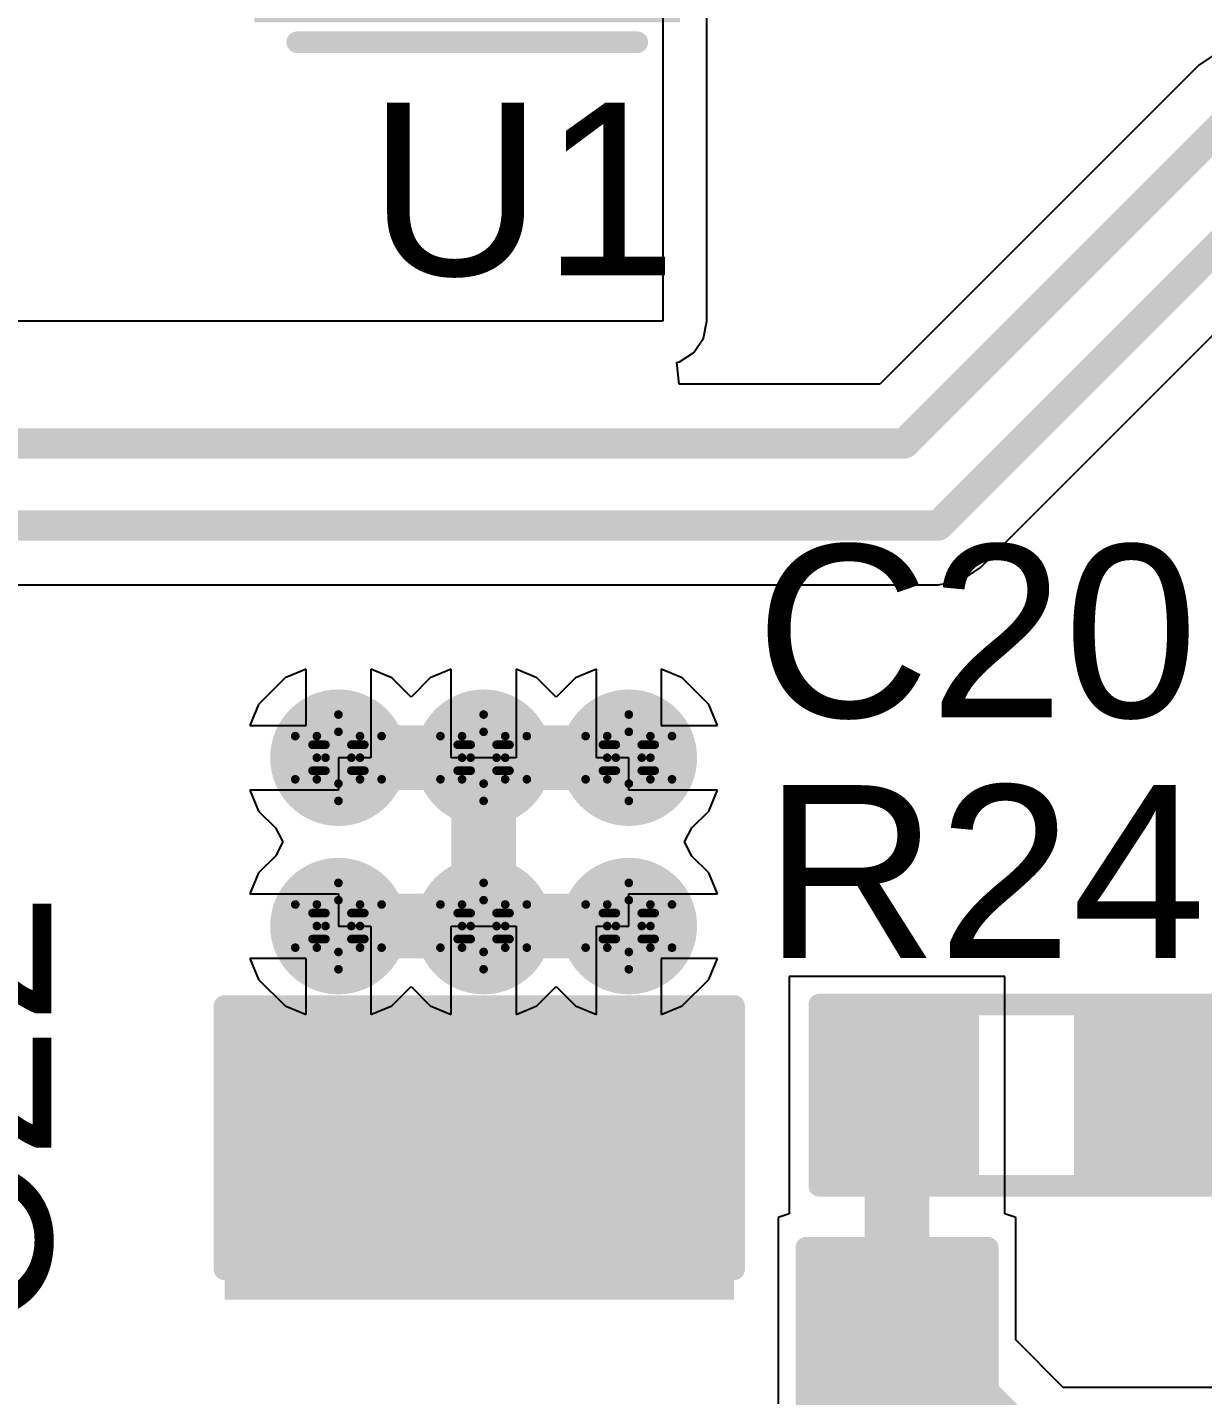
# Model space of a CAD drawing. Header units: inches. Extents: x -18 to 237, y -41 to 211.
# Drawn here: x 27.22 to 34.13, y 75.81 to 83.86 of the extents above; entities that cross this region are included whole.
import ezdxf

# ---------------------------------------------------------------- set-up
doc = ezdxf.new("R2010")
doc.units = ezdxf.units.IN
for name, color, linetype in [('Bottom Layer', 5, 'Continuous'), ('Bottom Solder', 6, 'Continuous'), ('Drill Drawing', 1, 'Continuous'), ('Top Layer', 1, 'Continuous'), ('Top Overlay', 2, 'Continuous'), ('Top Paste', 8, 'Continuous'), ('Top Solder', 216, 'Continuous'), ('Via Holes', 16, 'Continuous')]:
    doc.layers.add(name, color=color, linetype=linetype)
doc.styles.add('Arial', font='', dxfattribs={"height": 0.2})
doc.styles.get('Arial').set_extended_font_data('Arial')

# ---------------------------------------------------------------- blocks, each defined once
blk = doc.blocks.new('CSD17313Q2_35')
at = {"layer": 'Top Layer'}
for points in [[(-1.15, 0.85), (-0.695, 0.85), (-0.695, 0.45), (-1.15, 0.45)], [(-0.55, 0.85), (0.55, 0.85), (0.55, -0.2), (-0.55, -0.2)], [(1.15, 0.45), (0.695, 0.45), (0.695, 0.85), (1.15, 0.85)], [(-1.15, 0.2), (-0.695, 0.2), (-0.695, -0.2), (-1.15, -0.2)], [(1.15, -0.2), (0.695, -0.2), (0.695, 0.2), (1.15, 0.2)], [(-1.15, -0.45), (-0.695, -0.45), (-0.695, -0.85), (-1.15, -0.85)], [(-0.329, -0.45), (0.521, -0.45), (0.521, -0.85), (-0.329, -0.85)], [(1.15, -0.85), (0.695, -0.85), (0.695, -0.45), (1.15, -0.45)]]:
    blk.add_hatch(color=1, dxfattribs=at).paths.add_polyline_path(points)
at = {"layer": 'Top Paste'}
for points in [[(-0.5, 0.8), (0.5, 0.8), (0.5, -0.15), (-0.5, -0.15)], [(-0.279, -0.5), (0.471, -0.5), (0.471, -0.8), (-0.279, -0.8)]]:
    blk.add_hatch(color=8, dxfattribs=at).paths.add_polyline_path(points)
at = {"layer": 'Top Solder'}
for points in [[(-1.2516, 0.9516), (-0.5934, 0.9516), (-0.5934, 0.3484), (-1.2516, 0.3484)], [(-0.6516, 0.9516), (0.6516, 0.9516), (0.6516, -0.3016), (-0.6516, -0.3016)], [(1.2516, 0.3484), (0.5934, 0.3484), (0.5934, 0.9516), (1.2516, 0.9516)], [(-1.2516, 0.3016), (-0.5934, 0.3016), (-0.5934, -0.3016), (-1.2516, -0.3016)], [(1.2516, -0.3016), (0.5934, -0.3016), (0.5934, 0.3016), (1.2516, 0.3016)], [(-1.2516, -0.3484), (-0.5934, -0.3484), (-0.5934, -0.9516), (-1.2516, -0.9516)], [(-0.4306, -0.3484), (0.6226, -0.3484), (0.6226, -0.9516), (-0.4306, -0.9516)], [(1.2516, -0.9516), (0.5934, -0.9516), (0.5934, -0.3484), (1.2516, -0.3484)]]:
    blk.add_hatch(color=216, dxfattribs=at).paths.add_polyline_path(points)
at = {"layer": 'Top Overlay', "const_width": 0.127}
for points in [[(1, 1.0684), (-1, 1.0684)], [(-1.4478, 0.762), (-1.4478, 0.508)], [(-1.3208, 0.635), (-1.4478, 0.762)], [(-1.3208, 0.635), (-1.4478, 0.508)], [(1, -1.0684), (-1, -1.0684)]]:
    blk.add_lwpolyline(points, dxfattribs=at)
at = {"layer": 'Top Overlay', "const_width": 0.0635}
for points in [[(-1.0318, 1.0684, 1), (-0.9683, 1.0684, 1)], [(0.9683, 1.0684, 1), (1.0318, 1.0684, 1)], [(-1.4795, 0.762, 1), (-1.4161, 0.762, 1)], [(-1.4795, 0.762, 1), (-1.4161, 0.762, 1)], [(-1.3525, 0.635, 1), (-1.2891, 0.635, 1)], [(-1.3525, 0.635, 1), (-1.2891, 0.635, 1)], [(-1.4795, 0.508, 1), (-1.4161, 0.508, 1)], [(-1.4795, 0.508, 1), (-1.4161, 0.508, 1)], [(-1.0318, -1.0684, 1), (-0.9683, -1.0684, 1)], [(0.9683, -1.0684, 1), (1.0318, -1.0684, 1)]]:
    blk.add_lwpolyline(points, format="xyb", close=True, dxfattribs=at)
blk = doc.blocks.new('R___0603_59')
at = {"layer": 'Top Layer'}
for points in [[(-0.381, 0.4445), (-0.381, -0.4445), (-1.143, -0.4445), (-1.143, 0.4445)], [(1.143, 0.4445), (1.143, -0.4445), (0.381, -0.4445), (0.381, 0.4445)]]:
    blk.add_hatch(color=1, dxfattribs=at).paths.add_polyline_path(points)
at = {"layer": 'Top Paste'}
for points in [[(-0.381, 0.4445), (-0.381, -0.4445), (-1.143, -0.4445), (-1.143, 0.4445)], [(1.143, 0.4445), (1.143, -0.4445), (0.381, -0.4445), (0.381, 0.4445)]]:
    blk.add_hatch(color=8, dxfattribs=at).paths.add_polyline_path(points)
at = {"layer": 'Top Solder'}
for points in [[(-0.2794, 0.5461), (-0.2794, -0.5461), (-1.2446, -0.5461), (-1.2446, 0.5461)], [(1.2446, 0.5461), (1.2446, -0.5461), (0.2794, -0.5461), (0.2794, 0.5461)]]:
    blk.add_hatch(color=216, dxfattribs=at).paths.add_polyline_path(points)
at = {"layer": 'Top Overlay', "const_width": 0.127}
for points in [[(1.2192, 0.5334), (-1.2192, 0.5334)], [(-1.2192, 0.5334), (-1.2192, -0.5334)], [(1.2192, 0.5334), (1.2192, -0.5334)], [(1.2192, -0.5334), (-1.2192, -0.5334)]]:
    blk.add_lwpolyline(points, dxfattribs=at)
at = {"layer": 'Top Overlay', "const_width": 0.0635}
for points in [[(-1.25095, 0.5334, 1), (-1.18745, 0.5334, 1)], [(-1.25095, 0.5334, 1), (-1.18745, 0.5334, 1)], [(1.18745, 0.5334, 1), (1.25095, 0.5334, 1)], [(1.18745, 0.5334, 1), (1.25095, 0.5334, 1)], [(-1.25095, -0.5334, 1), (-1.18745, -0.5334, 1)], [(-1.25095, -0.5334, 1), (-1.18745, -0.5334, 1)], [(1.18745, -0.5334, 1), (1.25095, -0.5334, 1)], [(1.18745, -0.5334, 1), (1.25095, -0.5334, 1)]]:
    blk.add_lwpolyline(points, format="xyb", close=True, dxfattribs=at)
blk = doc.blocks.new('R___0603_60')
at = {"layer": 'Top Layer'}
for points in [[(-0.381, 0.4445), (-0.381, -0.4445), (-1.143, -0.4445), (-1.143, 0.4445)], [(1.143, 0.4445), (1.143, -0.4445), (0.381, -0.4445), (0.381, 0.4445)]]:
    blk.add_hatch(color=1, dxfattribs=at).paths.add_polyline_path(points)
at = {"layer": 'Top Paste'}
for points in [[(-0.381, 0.4445), (-0.381, -0.4445), (-1.143, -0.4445), (-1.143, 0.4445)], [(1.143, 0.4445), (1.143, -0.4445), (0.381, -0.4445), (0.381, 0.4445)]]:
    blk.add_hatch(color=8, dxfattribs=at).paths.add_polyline_path(points)
at = {"layer": 'Top Solder'}
for points in [[(-0.2794, 0.5461), (-0.2794, -0.5461), (-1.2446, -0.5461), (-1.2446, 0.5461)], [(1.2446, 0.5461), (1.2446, -0.5461), (0.2794, -0.5461), (0.2794, 0.5461)]]:
    blk.add_hatch(color=216, dxfattribs=at).paths.add_polyline_path(points)
at = {"layer": 'Top Overlay', "const_width": 0.127}
for points in [[(-1.2192, -0.5334), (-1.2192, 0.5334)], [(1.2192, 0.5334), (-1.2192, 0.5334)], [(1.2192, -0.5334), (1.2192, 0.5334)], [(1.2192, -0.5334), (-1.2192, -0.5334)]]:
    blk.add_lwpolyline(points, dxfattribs=at)
at = {"layer": 'Top Overlay', "const_width": 0.0635}
for points in [[(-1.25095, 0.5334, 1), (-1.18745, 0.5334, 1)], [(-1.25095, 0.5334, 1), (-1.18745, 0.5334, 1)], [(1.18745, 0.5334, 1), (1.25095, 0.5334, 1)], [(1.18745, 0.5334, 1), (1.25095, 0.5334, 1)], [(-1.25095, -0.5334, 1), (-1.18745, -0.5334, 1)], [(-1.25095, -0.5334, 1), (-1.18745, -0.5334, 1)], [(1.18745, -0.5334, 1), (1.25095, -0.5334, 1)], [(1.18745, -0.5334, 1), (1.25095, -0.5334, 1)]]:
    blk.add_lwpolyline(points, format="xyb", close=True, dxfattribs=at)
blk = doc.blocks.new('C___1210_145')
at = {"layer": 'Top Layer'}
for points in [[(-2.032, 1.397), (-0.508, 1.397), (-0.508, -1.397), (-2.032, -1.397)], [(0.508, 1.397), (2.032, 1.397), (2.032, -1.397), (0.508, -1.397)]]:
    blk.add_hatch(color=1, dxfattribs=at).paths.add_polyline_path(points)
at = {"layer": 'Top Paste'}
for points in [[(-2.032, 1.397), (-0.508, 1.397), (-0.508, -1.397), (-2.032, -1.397)], [(0.508, 1.397), (2.032, 1.397), (2.032, -1.397), (0.508, -1.397)]]:
    blk.add_hatch(color=8, dxfattribs=at).paths.add_polyline_path(points)
at = {"layer": 'Top Solder'}
for points in [[(-2.1336, 1.4986), (-0.4064, 1.4986), (-0.4064, -1.4986), (-2.1336, -1.4986)], [(0.4064, 1.4986), (2.1336, 1.4986), (2.1336, -1.4986), (0.4064, -1.4986)]]:
    blk.add_hatch(color=216, dxfattribs=at).paths.add_polyline_path(points)
at = {"layer": 'Top Overlay', "const_width": 0.127}
for points in [[(-0.5842, 1.4986), (-2.1336, 1.4986)], [(-2.1336, -1.4986), (-2.1336, 1.4986)], [(2.1336, 1.4986), (0.5842, 1.4986)], [(2.1336, -1.4986), (2.1336, 1.4986)], [(-0.5842, -1.4986), (-2.1336, -1.4986)], [(2.1336, -1.4986), (0.5842, -1.4986)]]:
    blk.add_lwpolyline(points, dxfattribs=at)
at = {"layer": 'Top Overlay', "const_width": 0.0635}
for points in [[(-2.16535, 1.4986, 1), (-2.10185, 1.4986, 1)], [(-2.16535, 1.4986, 1), (-2.10185, 1.4986, 1)], [(-0.61595, 1.4986, 1), (-0.55245, 1.4986, 1)], [(0.55245, 1.4986, 1), (0.61595, 1.4986, 1)], [(2.10185, 1.4986, 1), (2.16535, 1.4986, 1)], [(2.10185, 1.4986, 1), (2.16535, 1.4986, 1)], [(-2.16535, -1.4986, 1), (-2.10185, -1.4986, 1)], [(-2.16535, -1.4986, 1), (-2.10185, -1.4986, 1)], [(-0.61595, -1.4986, 1), (-0.55245, -1.4986, 1)], [(0.55245, -1.4986, 1), (0.61595, -1.4986, 1)], [(2.10185, -1.4986, 1), (2.16535, -1.4986, 1)], [(2.10185, -1.4986, 1), (2.16535, -1.4986, 1)]]:
    blk.add_lwpolyline(points, format="xyb", close=True, dxfattribs=at)

msp = doc.modelspace()

# ---------------------------------------------------------------- hatches: boundary and pattern name
at = {"layer": 'Bottom Layer'}
h = msp.add_hatch(color=5, dxfattribs=at)
edge = h.paths.add_edge_path()
edge.add_arc((29.0486, 79.5609), 0.3, 0, 360)
h = msp.add_hatch(color=5, dxfattribs=at)
edge = h.paths.add_edge_path()
edge.add_arc((29.9026, 79.5609), 0.3, 0, 360)
h = msp.add_hatch(color=5, dxfattribs=at)
edge = h.paths.add_edge_path()
edge.add_arc((30.7566, 79.5609), 0.3, 0, 360)
h = msp.add_hatch(color=5, dxfattribs=at)
edge = h.paths.add_edge_path()
edge.add_arc((29.0486, 78.5703), 0.3, 0, 360)
h = msp.add_hatch(color=5, dxfattribs=at)
edge = h.paths.add_edge_path()
edge.add_arc((29.9026, 78.5703), 0.3, 0, 360)
h = msp.add_hatch(color=5, dxfattribs=at)
edge = h.paths.add_edge_path()
edge.add_arc((30.7566, 78.5703), 0.3, 0, 360)
at = {"layer": 'Bottom Solder'}
h = msp.add_hatch(color=6, dxfattribs=at)
edge = h.paths.add_edge_path()
edge.add_arc((29.0486, 79.5609), 0.4016, 0, 360)
h = msp.add_hatch(color=6, dxfattribs=at)
edge = h.paths.add_edge_path()
edge.add_arc((29.9026, 79.5609), 0.4016, 0, 360)
h = msp.add_hatch(color=6, dxfattribs=at)
edge = h.paths.add_edge_path()
edge.add_arc((30.7566, 79.5609), 0.4016, 0, 360)
h = msp.add_hatch(color=6, dxfattribs=at)
edge = h.paths.add_edge_path()
edge.add_arc((29.0486, 78.5703), 0.4016, 0, 360)
h = msp.add_hatch(color=6, dxfattribs=at)
edge = h.paths.add_edge_path()
edge.add_arc((29.9026, 78.5703), 0.4016, 0, 360)
h = msp.add_hatch(color=6, dxfattribs=at)
edge = h.paths.add_edge_path()
edge.add_arc((30.7566, 78.5703), 0.4016, 0, 360)
at = {"layer": 'Top Layer'}
h = msp.add_hatch(color=1, dxfattribs=at)
edge = h.paths.add_edge_path()
edge.add_arc((29.0486, 79.5609), 0.3, 0, 360)
h = msp.add_hatch(color=1, dxfattribs=at)
edge = h.paths.add_edge_path()
edge.add_arc((29.9026, 79.5609), 0.3, 0, 360)
h = msp.add_hatch(color=1, dxfattribs=at)
edge = h.paths.add_edge_path()
edge.add_arc((30.7566, 79.5609), 0.3, 0, 360)
h = msp.add_hatch(color=1, dxfattribs=at)
edge = h.paths.add_edge_path()
edge.add_arc((29.0486, 78.5703), 0.3, 0, 360)
h = msp.add_hatch(color=1, dxfattribs=at)
edge = h.paths.add_edge_path()
edge.add_arc((29.9026, 78.5703), 0.3, 0, 360)
h = msp.add_hatch(color=1, dxfattribs=at)
edge = h.paths.add_edge_path()
edge.add_arc((30.7566, 78.5703), 0.3, 0, 360)
at = {"layer": 'Top Solder'}
h = msp.add_hatch(color=216, dxfattribs=at)
edge = h.paths.add_edge_path()
edge.add_arc((29.0486, 79.5609), 0.4016, 0, 360)
h = msp.add_hatch(color=216, dxfattribs=at)
edge = h.paths.add_edge_path()
edge.add_arc((29.9026, 79.5609), 0.4016, 0, 360)
h = msp.add_hatch(color=216, dxfattribs=at)
edge = h.paths.add_edge_path()
edge.add_arc((30.7566, 79.5609), 0.4016, 0, 360)
h = msp.add_hatch(color=216, dxfattribs=at)
edge = h.paths.add_edge_path()
edge.add_arc((29.0486, 78.5703), 0.4016, 0, 360)
h = msp.add_hatch(color=216, dxfattribs=at)
edge = h.paths.add_edge_path()
edge.add_arc((29.9026, 78.5703), 0.4016, 0, 360)
h = msp.add_hatch(color=216, dxfattribs=at)
edge = h.paths.add_edge_path()
edge.add_arc((30.7566, 78.5703), 0.4016, 0, 360)
at = {"layer": 'Via Holes'}
h = msp.add_hatch(color=7, dxfattribs=at)
edge = h.paths.add_edge_path()
edge.add_arc((29.0486, 79.5609), 0.15, 0, 360)
h = msp.add_hatch(color=7, dxfattribs=at)
edge = h.paths.add_edge_path()
edge.add_arc((29.9026, 79.5609), 0.15, 0, 360)
h = msp.add_hatch(color=7, dxfattribs=at)
edge = h.paths.add_edge_path()
edge.add_arc((30.7566, 79.5609), 0.15, 0, 360)
h = msp.add_hatch(color=7, dxfattribs=at)
edge = h.paths.add_edge_path()
edge.add_arc((29.0486, 78.5703), 0.15, 0, 360)
h = msp.add_hatch(color=7, dxfattribs=at)
edge = h.paths.add_edge_path()
edge.add_arc((29.9026, 78.5703), 0.15, 0, 360)
h = msp.add_hatch(color=7, dxfattribs=at)
edge = h.paths.add_edge_path()
edge.add_arc((30.7566, 78.5703), 0.15, 0, 360)

# ---------------------------------------------------------------- linework, layer by layer
at = {"layer": 'Bottom Layer'}
for p, q in [((28.7348, 80.0305), (28.5789, 79.8747)), ((28.8581, 80.0816), (28.7348, 80.0305)), ((28.8581, 79.7514), (28.8581, 80.0816)), ((29.3624, 80.0305), (29.2391, 80.0816)), ((29.2391, 80.0816), (29.2391, 79.5609)), ((29.4756, 79.9174), (29.3624, 80.0305)), ((29.5888, 80.0305), (29.4756, 79.9174)), ((29.7121, 80.0816), (29.5888, 80.0305)), ((29.7121, 79.5609), (29.7121, 80.0816)), ((30.2164, 80.0305), (30.0931, 80.0816)), ((30.0931, 80.0816), (30.0931, 79.5609)), ((30.3296, 79.9174), (30.2164, 80.0305)), ((30.4428, 80.0305), (30.3296, 79.9174)), ((30.5661, 80.0816), (30.4428, 80.0305)), ((30.5661, 79.5609), (30.5661, 80.0816)), ((31.0704, 80.0305), (30.9471, 80.0816)), ((30.9471, 80.0816), (30.9471, 79.7514)), ((31.2263, 79.8747), (31.0704, 80.0305)), ((28.5789, 79.8747), (28.5279, 79.7514)), ((31.2773, 79.7514), (31.2263, 79.8747)), ((28.5279, 79.7514), (28.8581, 79.7514)), ((30.9471, 79.7514), (31.2773, 79.7514)), ((29.2391, 79.5609), (29.0486, 79.5609)), ((29.0486, 79.5609), (29.0486, 79.3704)), ((30.0931, 79.5609), (29.7121, 79.5609)), ((30.7566, 79.5609), (30.5661, 79.5609)), ((30.7566, 79.3704), (30.7566, 79.5609)), ((29.0486, 79.3704), (28.5279, 79.3704)), ((28.5279, 79.3704), (28.5789, 79.2471)), ((31.2773, 79.3704), (30.7566, 79.3704)), ((31.2263, 79.2471), (31.2773, 79.3704)), ((28.5789, 79.2471), (28.6775, 79.1486)), ((31.1277, 79.1486), (31.2263, 79.2471)), ((28.6775, 79.1486), (28.7213, 79.0656)), ((31.084, 79.0656), (31.1277, 79.1486)), ((28.7213, 79.0656), (28.6775, 78.9826)), ((31.1277, 78.9826), (31.084, 79.0656)), ((28.6775, 78.9826), (28.5789, 78.8841)), ((31.2263, 78.8841), (31.1277, 78.9826)), ((28.5789, 78.8841), (28.5279, 78.7608)), ((31.2773, 78.7608), (31.2263, 78.8841)), ((28.5279, 78.7608), (29.0486, 78.7608)), ((29.0486, 78.7608), (29.0486, 78.5703)), ((30.7566, 78.5703), (30.7566, 78.7608)), ((30.7566, 78.7608), (31.2773, 78.7608)), ((29.0486, 78.5703), (29.2391, 78.5703)), ((29.2391, 78.5703), (29.2391, 78.0495)), ((29.7121, 78.0495), (29.7121, 78.5703)), ((29.7121, 78.5703), (30.0931, 78.5703)), ((30.0931, 78.5703), (30.0931, 78.0495)), ((30.5661, 78.0495), (30.5661, 78.5703)), ((30.5661, 78.5703), (30.7566, 78.5703)), ((28.8581, 78.3798), (28.5279, 78.3798)), ((28.5279, 78.3798), (28.5789, 78.2565)), ((28.8581, 78.0495), (28.8581, 78.3798)), ((31.2773, 78.3798), (30.9471, 78.3798)), ((30.9471, 78.3798), (30.9471, 78.0495)), ((31.2263, 78.2565), (31.2773, 78.3798)), ((28.5789, 78.2565), (28.7348, 78.1006)), ((31.0704, 78.1006), (31.2263, 78.2565)), ((29.3624, 78.1006), (29.4756, 78.2138)), ((29.4756, 78.2138), (29.5888, 78.1006)), ((30.2164, 78.1006), (30.3296, 78.2138)), ((30.3296, 78.2138), (30.4428, 78.1006)), ((28.7348, 78.1006), (28.8581, 78.0495)), ((29.2391, 78.0495), (29.3624, 78.1006)), ((29.5888, 78.1006), (29.7121, 78.0495)), ((30.0931, 78.0495), (30.2164, 78.1006)), ((30.4428, 78.1006), (30.5661, 78.0495)), ((30.9471, 78.0495), (31.0704, 78.1006))]:
    msp.add_line(p, q, dxfattribs=at)
at = {"layer": 'Drill Drawing', "const_width": 0.0508}
for points in [[(28.9216, 79.6879), (29.0486, 79.8149)], [(29.0486, 79.8149), (29.1756, 79.6879)], [(29.7756, 79.6879), (29.9026, 79.8149)], [(29.9026, 79.8149), (30.0296, 79.6879)], [(30.6296, 79.6879), (30.7566, 79.8149)], [(30.7566, 79.8149), (30.8836, 79.6879)], [(28.7946, 79.6879), (28.9216, 79.5609)], [(28.7946, 79.6879), (28.9216, 79.6879)], [(28.9724, 79.6371), (29.0486, 79.7133)], [(29.0486, 79.7133), (29.1248, 79.6371)], [(29.1756, 79.6879), (29.3026, 79.6879)], [(29.1756, 79.5609), (29.3026, 79.6879)], [(29.6486, 79.6879), (29.7756, 79.5609)], [(29.6486, 79.6879), (29.7756, 79.6879)], [(29.8264, 79.6371), (29.9026, 79.7133)], [(29.9026, 79.7133), (29.9788, 79.6371)], [(30.0296, 79.6879), (30.1566, 79.6879)], [(30.0296, 79.5609), (30.1566, 79.6879)], [(30.5026, 79.6879), (30.6296, 79.5609)], [(30.5026, 79.6879), (30.6296, 79.6879)], [(30.6804, 79.6371), (30.7566, 79.7133)], [(30.7566, 79.7133), (30.8328, 79.6371)], [(30.8836, 79.6879), (31.0106, 79.6879)], [(30.8836, 79.5609), (31.0106, 79.6879)], [(28.8962, 79.6371), (28.9724, 79.5609)], [(28.8962, 79.6371), (28.9724, 79.6371)], [(29.1248, 79.6371), (29.201, 79.6371)], [(29.1248, 79.5609), (29.201, 79.6371)], [(29.7502, 79.6371), (29.8264, 79.5609)], [(29.7502, 79.6371), (29.8264, 79.6371)], [(29.9788, 79.6371), (30.055, 79.6371)], [(29.9788, 79.5609), (30.055, 79.6371)], [(30.6042, 79.6371), (30.6804, 79.5609)], [(30.6042, 79.6371), (30.6804, 79.6371)], [(30.8328, 79.6371), (30.909, 79.6371)], [(30.8328, 79.5609), (30.909, 79.6371)], [(28.7946, 79.4339), (28.9216, 79.5609)], [(28.8962, 79.4847), (28.9724, 79.5609)], [(29.1248, 79.5609), (29.201, 79.4847)], [(29.1756, 79.5609), (29.3026, 79.4339)], [(29.6486, 79.4339), (29.7756, 79.5609)], [(29.7502, 79.4847), (29.8264, 79.5609)], [(29.9788, 79.5609), (30.055, 79.4847)], [(30.0296, 79.5609), (30.1566, 79.4339)], [(30.5026, 79.4339), (30.6296, 79.5609)], [(30.6042, 79.4847), (30.6804, 79.5609)], [(30.8328, 79.5609), (30.909, 79.4847)], [(30.8836, 79.5609), (31.0106, 79.4339)], [(28.8962, 79.4847), (28.9724, 79.4847)], [(28.9724, 79.4847), (29.0486, 79.4085)], [(29.0486, 79.4085), (29.1248, 79.4847)], [(29.1248, 79.4847), (29.201, 79.4847)], [(29.7502, 79.4847), (29.8264, 79.4847)], [(29.8264, 79.4847), (29.9026, 79.4085)], [(29.9026, 79.4085), (29.9788, 79.4847)], [(29.9788, 79.4847), (30.055, 79.4847)], [(30.6042, 79.4847), (30.6804, 79.4847)], [(30.6804, 79.4847), (30.7566, 79.4085)], [(30.7566, 79.4085), (30.8328, 79.4847)], [(30.8328, 79.4847), (30.909, 79.4847)], [(28.7946, 79.4339), (28.9216, 79.4339)], [(28.9216, 79.4339), (29.0486, 79.3069)], [(29.0486, 79.3069), (29.1756, 79.4339)], [(29.1756, 79.4339), (29.3026, 79.4339)], [(29.6486, 79.4339), (29.7756, 79.4339)], [(29.7756, 79.4339), (29.9026, 79.3069)], [(29.9026, 79.3069), (30.0296, 79.4339)], [(30.0296, 79.4339), (30.1566, 79.4339)], [(30.5026, 79.4339), (30.6296, 79.4339)], [(30.6296, 79.4339), (30.7566, 79.3069)], [(30.7566, 79.3069), (30.8836, 79.4339)], [(30.8836, 79.4339), (31.0106, 79.4339)], [(28.9216, 78.6973), (29.0486, 78.8243)], [(29.0486, 78.8243), (29.1756, 78.6973)], [(29.7756, 78.6973), (29.9026, 78.8243)], [(29.9026, 78.8243), (30.0296, 78.6973)], [(30.6296, 78.6973), (30.7566, 78.8243)], [(30.7566, 78.8243), (30.8836, 78.6973)], [(28.9724, 78.6465), (29.0486, 78.7227)], [(29.0486, 78.7227), (29.1248, 78.6465)], [(29.8264, 78.6465), (29.9026, 78.7227)], [(29.9026, 78.7227), (29.9788, 78.6465)], [(30.6804, 78.6465), (30.7566, 78.7227)], [(30.7566, 78.7227), (30.8328, 78.6465)], [(28.7946, 78.6973), (28.9216, 78.5703)], [(28.7946, 78.6973), (28.9216, 78.6973)], [(28.8962, 78.6465), (28.9724, 78.5703)], [(28.8962, 78.6465), (28.9724, 78.6465)], [(29.1248, 78.6465), (29.201, 78.6465)], [(29.1248, 78.5703), (29.201, 78.6465)], [(29.1756, 78.6973), (29.3026, 78.6973)], [(29.1756, 78.5703), (29.3026, 78.6973)], [(29.6486, 78.6973), (29.7756, 78.5703)], [(29.6486, 78.6973), (29.7756, 78.6973)], [(29.7502, 78.6465), (29.8264, 78.5703)], [(29.7502, 78.6465), (29.8264, 78.6465)], [(29.9788, 78.6465), (30.055, 78.6465)], [(29.9788, 78.5703), (30.055, 78.6465)], [(30.0296, 78.6973), (30.1566, 78.6973)], [(30.0296, 78.5703), (30.1566, 78.6973)], [(30.5026, 78.6973), (30.6296, 78.5703)], [(30.5026, 78.6973), (30.6296, 78.6973)], [(30.6042, 78.6465), (30.6804, 78.5703)], [(30.6042, 78.6465), (30.6804, 78.6465)], [(30.8328, 78.6465), (30.909, 78.6465)], [(30.8328, 78.5703), (30.909, 78.6465)], [(30.8836, 78.6973), (31.0106, 78.6973)], [(30.8836, 78.5703), (31.0106, 78.6973)], [(28.7946, 78.4433), (28.9216, 78.5703)], [(28.8962, 78.4941), (28.9724, 78.5703)], [(29.1248, 78.5703), (29.201, 78.4941)], [(29.1756, 78.5703), (29.3026, 78.4433)], [(29.6486, 78.4433), (29.7756, 78.5703)], [(29.7502, 78.4941), (29.8264, 78.5703)], [(29.9788, 78.5703), (30.055, 78.4941)], [(30.0296, 78.5703), (30.1566, 78.4433)], [(30.5026, 78.4433), (30.6296, 78.5703)], [(30.6042, 78.4941), (30.6804, 78.5703)], [(30.8328, 78.5703), (30.909, 78.4941)], [(30.8836, 78.5703), (31.0106, 78.4433)], [(28.8962, 78.4941), (28.9724, 78.4941)], [(28.9724, 78.4941), (29.0486, 78.4179)], [(29.0486, 78.4179), (29.1248, 78.4941)], [(29.1248, 78.4941), (29.201, 78.4941)], [(29.7502, 78.4941), (29.8264, 78.4941)], [(29.8264, 78.4941), (29.9026, 78.4179)], [(29.9026, 78.4179), (29.9788, 78.4941)], [(29.9788, 78.4941), (30.055, 78.4941)], [(30.6042, 78.4941), (30.6804, 78.4941)], [(30.6804, 78.4941), (30.7566, 78.4179)], [(30.7566, 78.4179), (30.8328, 78.4941)], [(30.8328, 78.4941), (30.909, 78.4941)], [(28.7946, 78.4433), (28.9216, 78.4433)], [(28.9216, 78.4433), (29.0486, 78.3163)], [(29.0486, 78.3163), (29.1756, 78.4433)], [(29.1756, 78.4433), (29.3026, 78.4433)], [(29.6486, 78.4433), (29.7756, 78.4433)], [(29.7756, 78.4433), (29.9026, 78.3163)], [(29.9026, 78.3163), (30.0296, 78.4433)], [(30.0296, 78.4433), (30.1566, 78.4433)], [(30.5026, 78.4433), (30.6296, 78.4433)], [(30.6296, 78.4433), (30.7566, 78.3163)], [(30.7566, 78.3163), (30.8836, 78.4433)], [(30.8836, 78.4433), (31.0106, 78.4433)]]:
    msp.add_lwpolyline(points, dxfattribs=at)
at = {"layer": 'Drill Drawing', "const_width": 0.0254}
for points in [[(29.0359, 79.8149, 1), (29.0613, 79.8149, 1)], [(29.0359, 79.8149, 1), (29.0613, 79.8149, 1)], [(29.8899, 79.8149, 1), (29.9153, 79.8149, 1)], [(29.8899, 79.8149, 1), (29.9153, 79.8149, 1)], [(30.7439, 79.8149, 1), (30.7693, 79.8149, 1)], [(30.7439, 79.8149, 1), (30.7693, 79.8149, 1)], [(28.7819, 79.6879, 1), (28.8073, 79.6879, 1)], [(28.7819, 79.6879, 1), (28.8073, 79.6879, 1)], [(28.9089, 79.6879, 1), (28.9343, 79.6879, 1)], [(28.9089, 79.6879, 1), (28.9343, 79.6879, 1)], [(29.0359, 79.7133, 1), (29.0613, 79.7133, 1)], [(29.0359, 79.7133, 1), (29.0613, 79.7133, 1)], [(29.1629, 79.6879, 1), (29.1883, 79.6879, 1)], [(29.1629, 79.6879, 1), (29.1883, 79.6879, 1)], [(29.2899, 79.6879, 1), (29.3153, 79.6879, 1)], [(29.2899, 79.6879, 1), (29.3153, 79.6879, 1)], [(29.6359, 79.6879, 1), (29.6613, 79.6879, 1)], [(29.6359, 79.6879, 1), (29.6613, 79.6879, 1)], [(29.7629, 79.6879, 1), (29.7883, 79.6879, 1)], [(29.7629, 79.6879, 1), (29.7883, 79.6879, 1)], [(29.8899, 79.7133, 1), (29.9153, 79.7133, 1)], [(29.8899, 79.7133, 1), (29.9153, 79.7133, 1)], [(30.0169, 79.6879, 1), (30.0423, 79.6879, 1)], [(30.0169, 79.6879, 1), (30.0423, 79.6879, 1)], [(30.1439, 79.6879, 1), (30.1693, 79.6879, 1)], [(30.1439, 79.6879, 1), (30.1693, 79.6879, 1)], [(30.4899, 79.6879, 1), (30.5153, 79.6879, 1)], [(30.4899, 79.6879, 1), (30.5153, 79.6879, 1)], [(30.6169, 79.6879, 1), (30.6423, 79.6879, 1)], [(30.6169, 79.6879, 1), (30.6423, 79.6879, 1)], [(30.7439, 79.7133, 1), (30.7693, 79.7133, 1)], [(30.7439, 79.7133, 1), (30.7693, 79.7133, 1)], [(30.8709, 79.6879, 1), (30.8963, 79.6879, 1)], [(30.8709, 79.6879, 1), (30.8963, 79.6879, 1)], [(30.9979, 79.6879, 1), (31.0233, 79.6879, 1)], [(30.9979, 79.6879, 1), (31.0233, 79.6879, 1)], [(28.8835, 79.6371, 1), (28.9089, 79.6371, 1)], [(28.8835, 79.6371, 1), (28.9089, 79.6371, 1)], [(28.9597, 79.6371, 1), (28.9851, 79.6371, 1)], [(28.9597, 79.6371, 1), (28.9851, 79.6371, 1)], [(29.1121, 79.6371, 1), (29.1375, 79.6371, 1)], [(29.1121, 79.6371, 1), (29.1375, 79.6371, 1)], [(29.1883, 79.6371, 1), (29.2137, 79.6371, 1)], [(29.1883, 79.6371, 1), (29.2137, 79.6371, 1)], [(29.7375, 79.6371, 1), (29.7629, 79.6371, 1)], [(29.7375, 79.6371, 1), (29.7629, 79.6371, 1)], [(29.8137, 79.6371, 1), (29.8391, 79.6371, 1)], [(29.8137, 79.6371, 1), (29.8391, 79.6371, 1)], [(29.9661, 79.6371, 1), (29.9915, 79.6371, 1)], [(29.9661, 79.6371, 1), (29.9915, 79.6371, 1)], [(30.0423, 79.6371, 1), (30.0677, 79.6371, 1)], [(30.0423, 79.6371, 1), (30.0677, 79.6371, 1)], [(30.5915, 79.6371, 1), (30.6169, 79.6371, 1)], [(30.5915, 79.6371, 1), (30.6169, 79.6371, 1)], [(30.6677, 79.6371, 1), (30.6931, 79.6371, 1)], [(30.6677, 79.6371, 1), (30.6931, 79.6371, 1)], [(30.8201, 79.6371, 1), (30.8455, 79.6371, 1)], [(30.8201, 79.6371, 1), (30.8455, 79.6371, 1)], [(30.8963, 79.6371, 1), (30.9217, 79.6371, 1)], [(30.8963, 79.6371, 1), (30.9217, 79.6371, 1)], [(28.9089, 79.5609, 1), (28.9343, 79.5609, 1)], [(28.9089, 79.5609, 1), (28.9343, 79.5609, 1)], [(28.9597, 79.5609, 1), (28.9851, 79.5609, 1)], [(28.9597, 79.5609, 1), (28.9851, 79.5609, 1)], [(29.1121, 79.5609, 1), (29.1375, 79.5609, 1)], [(29.1121, 79.5609, 1), (29.1375, 79.5609, 1)], [(29.1629, 79.5609, 1), (29.1883, 79.5609, 1)], [(29.1629, 79.5609, 1), (29.1883, 79.5609, 1)], [(29.7629, 79.5609, 1), (29.7883, 79.5609, 1)], [(29.7629, 79.5609, 1), (29.7883, 79.5609, 1)], [(29.8137, 79.5609, 1), (29.8391, 79.5609, 1)], [(29.8137, 79.5609, 1), (29.8391, 79.5609, 1)], [(29.9661, 79.5609, 1), (29.9915, 79.5609, 1)], [(29.9661, 79.5609, 1), (29.9915, 79.5609, 1)], [(30.0169, 79.5609, 1), (30.0423, 79.5609, 1)], [(30.0169, 79.5609, 1), (30.0423, 79.5609, 1)], [(30.6169, 79.5609, 1), (30.6423, 79.5609, 1)], [(30.6169, 79.5609, 1), (30.6423, 79.5609, 1)], [(30.6677, 79.5609, 1), (30.6931, 79.5609, 1)], [(30.6677, 79.5609, 1), (30.6931, 79.5609, 1)], [(30.8201, 79.5609, 1), (30.8455, 79.5609, 1)], [(30.8201, 79.5609, 1), (30.8455, 79.5609, 1)], [(30.8709, 79.5609, 1), (30.8963, 79.5609, 1)], [(30.8709, 79.5609, 1), (30.8963, 79.5609, 1)], [(28.8835, 79.4847, 1), (28.9089, 79.4847, 1)], [(28.8835, 79.4847, 1), (28.9089, 79.4847, 1)], [(28.9597, 79.4847, 1), (28.9851, 79.4847, 1)], [(28.9597, 79.4847, 1), (28.9851, 79.4847, 1)], [(29.1121, 79.4847, 1), (29.1375, 79.4847, 1)], [(29.1121, 79.4847, 1), (29.1375, 79.4847, 1)], [(29.1883, 79.4847, 1), (29.2137, 79.4847, 1)], [(29.1883, 79.4847, 1), (29.2137, 79.4847, 1)], [(29.7375, 79.4847, 1), (29.7629, 79.4847, 1)], [(29.7375, 79.4847, 1), (29.7629, 79.4847, 1)], [(29.8137, 79.4847, 1), (29.8391, 79.4847, 1)], [(29.8137, 79.4847, 1), (29.8391, 79.4847, 1)], [(29.9661, 79.4847, 1), (29.9915, 79.4847, 1)], [(29.9661, 79.4847, 1), (29.9915, 79.4847, 1)], [(30.0423, 79.4847, 1), (30.0677, 79.4847, 1)], [(30.0423, 79.4847, 1), (30.0677, 79.4847, 1)], [(30.5915, 79.4847, 1), (30.6169, 79.4847, 1)], [(30.5915, 79.4847, 1), (30.6169, 79.4847, 1)], [(30.6677, 79.4847, 1), (30.6931, 79.4847, 1)], [(30.6677, 79.4847, 1), (30.6931, 79.4847, 1)], [(30.8201, 79.4847, 1), (30.8455, 79.4847, 1)], [(30.8201, 79.4847, 1), (30.8455, 79.4847, 1)], [(30.8963, 79.4847, 1), (30.9217, 79.4847, 1)], [(30.8963, 79.4847, 1), (30.9217, 79.4847, 1)], [(28.7819, 79.4339, 1), (28.8073, 79.4339, 1)], [(28.7819, 79.4339, 1), (28.8073, 79.4339, 1)], [(28.9089, 79.4339, 1), (28.9343, 79.4339, 1)], [(28.9089, 79.4339, 1), (28.9343, 79.4339, 1)], [(29.0359, 79.4085, 1), (29.0613, 79.4085, 1)], [(29.0359, 79.4085, 1), (29.0613, 79.4085, 1)], [(29.1629, 79.4339, 1), (29.1883, 79.4339, 1)], [(29.1629, 79.4339, 1), (29.1883, 79.4339, 1)], [(29.2899, 79.4339, 1), (29.3153, 79.4339, 1)], [(29.2899, 79.4339, 1), (29.3153, 79.4339, 1)], [(29.6359, 79.4339, 1), (29.6613, 79.4339, 1)], [(29.6359, 79.4339, 1), (29.6613, 79.4339, 1)], [(29.7629, 79.4339, 1), (29.7883, 79.4339, 1)], [(29.7629, 79.4339, 1), (29.7883, 79.4339, 1)], [(29.8899, 79.4085, 1), (29.9153, 79.4085, 1)], [(29.8899, 79.4085, 1), (29.9153, 79.4085, 1)], [(30.0169, 79.4339, 1), (30.0423, 79.4339, 1)], [(30.0169, 79.4339, 1), (30.0423, 79.4339, 1)], [(30.1439, 79.4339, 1), (30.1693, 79.4339, 1)], [(30.1439, 79.4339, 1), (30.1693, 79.4339, 1)], [(30.4899, 79.4339, 1), (30.5153, 79.4339, 1)], [(30.4899, 79.4339, 1), (30.5153, 79.4339, 1)], [(30.6169, 79.4339, 1), (30.6423, 79.4339, 1)], [(30.6169, 79.4339, 1), (30.6423, 79.4339, 1)], [(30.7439, 79.4085, 1), (30.7693, 79.4085, 1)], [(30.7439, 79.4085, 1), (30.7693, 79.4085, 1)], [(30.8709, 79.4339, 1), (30.8963, 79.4339, 1)], [(30.8709, 79.4339, 1), (30.8963, 79.4339, 1)], [(30.9979, 79.4339, 1), (31.0233, 79.4339, 1)], [(30.9979, 79.4339, 1), (31.0233, 79.4339, 1)], [(29.0359, 79.3069, 1), (29.0613, 79.3069, 1)], [(29.0359, 79.3069, 1), (29.0613, 79.3069, 1)], [(29.8899, 79.3069, 1), (29.9153, 79.3069, 1)], [(29.8899, 79.3069, 1), (29.9153, 79.3069, 1)], [(30.7439, 79.3069, 1), (30.7693, 79.3069, 1)], [(30.7439, 79.3069, 1), (30.7693, 79.3069, 1)], [(29.0359, 78.8243, 1), (29.0613, 78.8243, 1)], [(29.0359, 78.8243, 1), (29.0613, 78.8243, 1)], [(29.8899, 78.8243, 1), (29.9153, 78.8243, 1)], [(29.8899, 78.8243, 1), (29.9153, 78.8243, 1)], [(30.7439, 78.8243, 1), (30.7693, 78.8243, 1)], [(30.7439, 78.8243, 1), (30.7693, 78.8243, 1)], [(29.0359, 78.7227, 1), (29.0613, 78.7227, 1)], [(29.0359, 78.7227, 1), (29.0613, 78.7227, 1)], [(29.8899, 78.7227, 1), (29.9153, 78.7227, 1)], [(29.8899, 78.7227, 1), (29.9153, 78.7227, 1)], [(30.7439, 78.7227, 1), (30.7693, 78.7227, 1)], [(30.7439, 78.7227, 1), (30.7693, 78.7227, 1)], [(28.7819, 78.6973, 1), (28.8073, 78.6973, 1)], [(28.7819, 78.6973, 1), (28.8073, 78.6973, 1)], [(28.8835, 78.6465, 1), (28.9089, 78.6465, 1)], [(28.8835, 78.6465, 1), (28.9089, 78.6465, 1)], [(28.9089, 78.6973, 1), (28.9343, 78.6973, 1)], [(28.9089, 78.6973, 1), (28.9343, 78.6973, 1)], [(28.9597, 78.6465, 1), (28.9851, 78.6465, 1)], [(28.9597, 78.6465, 1), (28.9851, 78.6465, 1)], [(29.1121, 78.6465, 1), (29.1375, 78.6465, 1)], [(29.1121, 78.6465, 1), (29.1375, 78.6465, 1)], [(29.1629, 78.6973, 1), (29.1883, 78.6973, 1)], [(29.1629, 78.6973, 1), (29.1883, 78.6973, 1)], [(29.1883, 78.6465, 1), (29.2137, 78.6465, 1)], [(29.1883, 78.6465, 1), (29.2137, 78.6465, 1)], [(29.2899, 78.6973, 1), (29.3153, 78.6973, 1)], [(29.2899, 78.6973, 1), (29.3153, 78.6973, 1)], [(29.6359, 78.6973, 1), (29.6613, 78.6973, 1)], [(29.6359, 78.6973, 1), (29.6613, 78.6973, 1)], [(29.7375, 78.6465, 1), (29.7629, 78.6465, 1)], [(29.7375, 78.6465, 1), (29.7629, 78.6465, 1)], [(29.7629, 78.6973, 1), (29.7883, 78.6973, 1)], [(29.7629, 78.6973, 1), (29.7883, 78.6973, 1)], [(29.8137, 78.6465, 1), (29.8391, 78.6465, 1)], [(29.8137, 78.6465, 1), (29.8391, 78.6465, 1)], [(29.9661, 78.6465, 1), (29.9915, 78.6465, 1)], [(29.9661, 78.6465, 1), (29.9915, 78.6465, 1)], [(30.0169, 78.6973, 1), (30.0423, 78.6973, 1)], [(30.0169, 78.6973, 1), (30.0423, 78.6973, 1)], [(30.0423, 78.6465, 1), (30.0677, 78.6465, 1)], [(30.0423, 78.6465, 1), (30.0677, 78.6465, 1)], [(30.1439, 78.6973, 1), (30.1693, 78.6973, 1)], [(30.1439, 78.6973, 1), (30.1693, 78.6973, 1)], [(30.4899, 78.6973, 1), (30.5153, 78.6973, 1)], [(30.4899, 78.6973, 1), (30.5153, 78.6973, 1)], [(30.5915, 78.6465, 1), (30.6169, 78.6465, 1)], [(30.5915, 78.6465, 1), (30.6169, 78.6465, 1)], [(30.6169, 78.6973, 1), (30.6423, 78.6973, 1)], [(30.6169, 78.6973, 1), (30.6423, 78.6973, 1)], [(30.6677, 78.6465, 1), (30.6931, 78.6465, 1)], [(30.6677, 78.6465, 1), (30.6931, 78.6465, 1)], [(30.8201, 78.6465, 1), (30.8455, 78.6465, 1)], [(30.8201, 78.6465, 1), (30.8455, 78.6465, 1)], [(30.8709, 78.6973, 1), (30.8963, 78.6973, 1)], [(30.8709, 78.6973, 1), (30.8963, 78.6973, 1)], [(30.8963, 78.6465, 1), (30.9217, 78.6465, 1)], [(30.8963, 78.6465, 1), (30.9217, 78.6465, 1)], [(30.9979, 78.6973, 1), (31.0233, 78.6973, 1)], [(30.9979, 78.6973, 1), (31.0233, 78.6973, 1)], [(28.9089, 78.5703, 1), (28.9343, 78.5703, 1)], [(28.9089, 78.5703, 1), (28.9343, 78.5703, 1)], [(28.9597, 78.5703, 1), (28.9851, 78.5703, 1)], [(28.9597, 78.5703, 1), (28.9851, 78.5703, 1)], [(29.1121, 78.5703, 1), (29.1375, 78.5703, 1)], [(29.1121, 78.5703, 1), (29.1375, 78.5703, 1)], [(29.1629, 78.5703, 1), (29.1883, 78.5703, 1)], [(29.1629, 78.5703, 1), (29.1883, 78.5703, 1)], [(29.7629, 78.5703, 1), (29.7883, 78.5703, 1)], [(29.7629, 78.5703, 1), (29.7883, 78.5703, 1)], [(29.8137, 78.5703, 1), (29.8391, 78.5703, 1)], [(29.8137, 78.5703, 1), (29.8391, 78.5703, 1)], [(29.9661, 78.5703, 1), (29.9915, 78.5703, 1)], [(29.9661, 78.5703, 1), (29.9915, 78.5703, 1)], [(30.0169, 78.5703, 1), (30.0423, 78.5703, 1)], [(30.0169, 78.5703, 1), (30.0423, 78.5703, 1)], [(30.6169, 78.5703, 1), (30.6423, 78.5703, 1)], [(30.6169, 78.5703, 1), (30.6423, 78.5703, 1)], [(30.6677, 78.5703, 1), (30.6931, 78.5703, 1)], [(30.6677, 78.5703, 1), (30.6931, 78.5703, 1)], [(30.8201, 78.5703, 1), (30.8455, 78.5703, 1)], [(30.8201, 78.5703, 1), (30.8455, 78.5703, 1)], [(30.8709, 78.5703, 1), (30.8963, 78.5703, 1)], [(30.8709, 78.5703, 1), (30.8963, 78.5703, 1)], [(28.8835, 78.4941, 1), (28.9089, 78.4941, 1)], [(28.8835, 78.4941, 1), (28.9089, 78.4941, 1)], [(28.9597, 78.4941, 1), (28.9851, 78.4941, 1)], [(28.9597, 78.4941, 1), (28.9851, 78.4941, 1)], [(29.1121, 78.4941, 1), (29.1375, 78.4941, 1)], [(29.1121, 78.4941, 1), (29.1375, 78.4941, 1)], [(29.1883, 78.4941, 1), (29.2137, 78.4941, 1)], [(29.1883, 78.4941, 1), (29.2137, 78.4941, 1)], [(29.7375, 78.4941, 1), (29.7629, 78.4941, 1)], [(29.7375, 78.4941, 1), (29.7629, 78.4941, 1)], [(29.8137, 78.4941, 1), (29.8391, 78.4941, 1)], [(29.8137, 78.4941, 1), (29.8391, 78.4941, 1)], [(29.9661, 78.4941, 1), (29.9915, 78.4941, 1)], [(29.9661, 78.4941, 1), (29.9915, 78.4941, 1)], [(30.0423, 78.4941, 1), (30.0677, 78.4941, 1)], [(30.0423, 78.4941, 1), (30.0677, 78.4941, 1)], [(30.5915, 78.4941, 1), (30.6169, 78.4941, 1)], [(30.5915, 78.4941, 1), (30.6169, 78.4941, 1)], [(30.6677, 78.4941, 1), (30.6931, 78.4941, 1)], [(30.6677, 78.4941, 1), (30.6931, 78.4941, 1)], [(30.8201, 78.4941, 1), (30.8455, 78.4941, 1)], [(30.8201, 78.4941, 1), (30.8455, 78.4941, 1)], [(30.8963, 78.4941, 1), (30.9217, 78.4941, 1)], [(30.8963, 78.4941, 1), (30.9217, 78.4941, 1)], [(28.7819, 78.4433, 1), (28.8073, 78.4433, 1)], [(28.7819, 78.4433, 1), (28.8073, 78.4433, 1)], [(28.9089, 78.4433, 1), (28.9343, 78.4433, 1)], [(28.9089, 78.4433, 1), (28.9343, 78.4433, 1)], [(29.0359, 78.4179, 1), (29.0613, 78.4179, 1)], [(29.0359, 78.4179, 1), (29.0613, 78.4179, 1)], [(29.1629, 78.4433, 1), (29.1883, 78.4433, 1)], [(29.1629, 78.4433, 1), (29.1883, 78.4433, 1)], [(29.2899, 78.4433, 1), (29.3153, 78.4433, 1)], [(29.2899, 78.4433, 1), (29.3153, 78.4433, 1)], [(29.6359, 78.4433, 1), (29.6613, 78.4433, 1)], [(29.6359, 78.4433, 1), (29.6613, 78.4433, 1)], [(29.7629, 78.4433, 1), (29.7883, 78.4433, 1)], [(29.7629, 78.4433, 1), (29.7883, 78.4433, 1)], [(29.8899, 78.4179, 1), (29.9153, 78.4179, 1)], [(29.8899, 78.4179, 1), (29.9153, 78.4179, 1)], [(30.0169, 78.4433, 1), (30.0423, 78.4433, 1)], [(30.0169, 78.4433, 1), (30.0423, 78.4433, 1)], [(30.1439, 78.4433, 1), (30.1693, 78.4433, 1)], [(30.1439, 78.4433, 1), (30.1693, 78.4433, 1)], [(30.4899, 78.4433, 1), (30.5153, 78.4433, 1)], [(30.4899, 78.4433, 1), (30.5153, 78.4433, 1)], [(30.6169, 78.4433, 1), (30.6423, 78.4433, 1)], [(30.6169, 78.4433, 1), (30.6423, 78.4433, 1)], [(30.7439, 78.4179, 1), (30.7693, 78.4179, 1)], [(30.7439, 78.4179, 1), (30.7693, 78.4179, 1)], [(30.8709, 78.4433, 1), (30.8963, 78.4433, 1)], [(30.8709, 78.4433, 1), (30.8963, 78.4433, 1)], [(30.9979, 78.4433, 1), (31.0233, 78.4433, 1)], [(30.9979, 78.4433, 1), (31.0233, 78.4433, 1)], [(29.0359, 78.3163, 1), (29.0613, 78.3163, 1)], [(29.0359, 78.3163, 1), (29.0613, 78.3163, 1)], [(29.8899, 78.3163, 1), (29.9153, 78.3163, 1)], [(29.8899, 78.3163, 1), (29.9153, 78.3163, 1)], [(30.7439, 78.3163, 1), (30.7693, 78.3163, 1)], [(30.7439, 78.3163, 1), (30.7693, 78.3163, 1)]]:
    msp.add_lwpolyline(points, format="xyb", close=True, dxfattribs=at)
at = {"layer": 'Top Layer'}
for p, q in [((30.9563, 85.035), (30.9563, 82.129)), ((31.2153, 82.129), (31.2153, 84.9067)), ((34.2226, 83.7122), (34.1091, 83.6364)), ((34.1091, 83.6364), (32.2324, 81.7596)), ((32.8243, 80.6802), (34.7011, 82.5569)), ((30.9563, 82.129), (19.2708, 82.129)), ((31.1956, 82.0299), (31.2153, 82.129)), ((31.1394, 81.9459), (31.1956, 82.0299)), ((31.0397, 81.8866), (31.0554, 81.8897)), ((31.0522, 81.7596), (31.0397, 81.8866)), ((31.0554, 81.8897), (31.1394, 81.9459)), ((32.2324, 81.7596), (31.0522, 81.7596)), ((32.7109, 80.6044), (32.8243, 80.6802)), ((32.5771, 80.5778), (32.7109, 80.6044)), ((26.5476, 80.5778), (32.5771, 80.5778)), ((28.7348, 80.0305), (28.5789, 79.8747)), ((28.8581, 80.0816), (28.7348, 80.0305)), ((28.8581, 79.7514), (28.8581, 80.0816)), ((29.3624, 80.0305), (29.2391, 80.0816)), ((29.2391, 80.0816), (29.2391, 79.5609)), ((29.4756, 79.9174), (29.3624, 80.0305)), ((29.5888, 80.0305), (29.4756, 79.9174)), ((29.7121, 80.0816), (29.5888, 80.0305)), ((29.7121, 79.5609), (29.7121, 80.0816)), ((30.2164, 80.0305), (30.0931, 80.0816)), ((30.0931, 80.0816), (30.0931, 79.5609)), ((30.3296, 79.9174), (30.2164, 80.0305)), ((30.4428, 80.0305), (30.3296, 79.9174)), ((30.5661, 80.0816), (30.4428, 80.0305)), ((30.5661, 79.5609), (30.5661, 80.0816)), ((31.0704, 80.0305), (30.9471, 80.0816)), ((30.9471, 80.0816), (30.9471, 79.7514)), ((31.2263, 79.8747), (31.0704, 80.0305)), ((28.5789, 79.8747), (28.5279, 79.7514)), ((31.2773, 79.7514), (31.2263, 79.8747)), ((28.5279, 79.7514), (28.8581, 79.7514)), ((30.9471, 79.7514), (31.2773, 79.7514)), ((29.2391, 79.5609), (29.0486, 79.5609)), ((29.0486, 79.5609), (29.0486, 79.3704)), ((30.0931, 79.5609), (29.7121, 79.5609)), ((30.7566, 79.5609), (30.5661, 79.5609)), ((30.7566, 79.3704), (30.7566, 79.5609)), ((29.0486, 79.3704), (28.5279, 79.3704)), ((28.5279, 79.3704), (28.5789, 79.2471)), ((31.2773, 79.3704), (30.7566, 79.3704)), ((31.2263, 79.2471), (31.2773, 79.3704)), ((28.5789, 79.2471), (28.6775, 79.1486)), ((31.1277, 79.1486), (31.2263, 79.2471)), ((28.6775, 79.1486), (28.7213, 79.0656)), ((31.084, 79.0656), (31.1277, 79.1486)), ((28.7213, 79.0656), (28.6775, 78.9826)), ((31.1277, 78.9826), (31.084, 79.0656)), ((28.6775, 78.9826), (28.5789, 78.8841)), ((31.2263, 78.8841), (31.1277, 78.9826)), ((28.5789, 78.8841), (28.5279, 78.7608)), ((31.2773, 78.7608), (31.2263, 78.8841)), ((28.5279, 78.7608), (29.0486, 78.7608)), ((29.0486, 78.7608), (29.0486, 78.5703)), ((30.7566, 78.5703), (30.7566, 78.7608)), ((30.7566, 78.7608), (31.2773, 78.7608)), ((29.0486, 78.5703), (29.2391, 78.5703)), ((29.2391, 78.5703), (29.2391, 78.0495)), ((29.7121, 78.0495), (29.7121, 78.5703)), ((29.7121, 78.5703), (30.0931, 78.5703)), ((30.0931, 78.5703), (30.0931, 78.0495)), ((30.5661, 78.0495), (30.5661, 78.5703)), ((30.5661, 78.5703), (30.7566, 78.5703)), ((28.8581, 78.3798), (28.5279, 78.3798)), ((28.5279, 78.3798), (28.5789, 78.2565)), ((28.8581, 78.0495), (28.8581, 78.3798)), ((31.2773, 78.3798), (30.9471, 78.3798)), ((30.9471, 78.3798), (30.9471, 78.0495)), ((31.2263, 78.2565), (31.2773, 78.3798)), ((28.5789, 78.2565), (28.7348, 78.1006)), ((31.0704, 78.1006), (31.2263, 78.2565)), ((32.9692, 78.2736), (31.6992, 78.2736)), ((31.6992, 78.2736), (31.6992, 76.8766)), ((32.9692, 76.8766), (32.9692, 78.2736)), ((29.3624, 78.1006), (29.4756, 78.2138)), ((29.4756, 78.2138), (29.5888, 78.1006)), ((30.2164, 78.1006), (30.3296, 78.2138)), ((30.3296, 78.2138), (30.4428, 78.1006)), ((28.7348, 78.1006), (28.8581, 78.0495)), ((29.2391, 78.0495), (29.3624, 78.1006)), ((29.5888, 78.1006), (29.7121, 78.0495)), ((30.0931, 78.0495), (30.2164, 78.1006)), ((30.4428, 78.1006), (30.5661, 78.0495)), ((30.9471, 78.0495), (31.0704, 78.1006)), ((31.6992, 76.8766), (31.6357, 76.8555)), ((31.6357, 76.8555), (31.6357, 75.7596)), ((33.0327, 76.8555), (32.9692, 76.8766)), ((33.0327, 76.1349), (33.0327, 76.8555)), ((33.3122, 75.8553), (33.0327, 76.1349)), ((35.2248, 75.8553), (33.3122, 75.8553))]:
    msp.add_line(p, q, dxfattribs=at)
for points, const_width in [([(32.3772, 81.41), (34.3564, 83.3892)], 0.1778), ([(32.5771, 80.9274), (34.5563, 82.9066)], 0.1778), ([(16.764, 81.41), (32.3772, 81.41)], 0.1778), ([(16.5641, 80.9274), (32.5771, 80.9274)], 0.1778), ([(29.0486, 79.5609), (29.9026, 79.5609)], 0.381), ([(29.9026, 78.5703), (29.9026, 79.5609)], 0.381), ([(29.9026, 79.5609), (30.7566, 79.5609)], 0.381), ([(29.0486, 78.5703), (29.9026, 78.5703)], 0.381), ([(29.9026, 78.5703), (30.7566, 78.5703)], 0.381), ([(32.3342, 76.2205), (32.3342, 77.5751)], 0.381), ([(32.3342, 76.2205), (32.3977, 76.2205)], 0.2032), ([(32.3977, 76.2205), (33.1513, 75.4669)], 0.254)]:
    msp.add_lwpolyline(points, dxfattribs=dict(at, const_width=const_width))
for points, const_width in [([(32.3328, 81.41, 1), (32.4217, 81.41, 1)], 0.0889), ([(32.3328, 81.41, 1), (32.4217, 81.41, 1)], 0.0889), ([(32.5327, 80.9274, 1), (32.6216, 80.9274, 1)], 0.0889), ([(32.5327, 80.9274, 1), (32.6216, 80.9274, 1)], 0.0889), ([(28.9534, 79.5609, 1), (29.1439, 79.5609, 1)], 0.1905), ([(29.8074, 79.5609, 1), (29.9979, 79.5609, 1)], 0.1905), ([(29.8074, 79.5609, 1), (29.9979, 79.5609, 1)], 0.1905), ([(29.8074, 79.5609, 1), (29.9979, 79.5609, 1)], 0.1905), ([(30.6614, 79.5609, 1), (30.8519, 79.5609, 1)], 0.1905), ([(28.9534, 78.5703, 1), (29.1439, 78.5703, 1)], 0.1905), ([(29.8074, 78.5703, 1), (29.9979, 78.5703, 1)], 0.1905), ([(29.8074, 78.5703, 1), (29.9979, 78.5703, 1)], 0.1905), ([(29.8074, 78.5703, 1), (29.9979, 78.5703, 1)], 0.1905), ([(30.6614, 78.5703, 1), (30.8519, 78.5703, 1)], 0.1905), ([(32.239, 77.5751, 1), (32.4295, 77.5751, 1)], 0.1905), ([(32.239, 76.2205, 1), (32.4295, 76.2205, 1)], 0.1905), ([(32.2834, 76.2205, 1), (32.385, 76.2205, 1)], 0.1016), ([(32.3342, 76.2205, 1), (32.4612, 76.2205, 1)], 0.127), ([(32.3469, 76.2205, 1), (32.4485, 76.2205, 1)], 0.1016)]:
    msp.add_lwpolyline(points, format="xyb", close=True, dxfattribs=dict(at, const_width=const_width))

# ---------------------------------------------------------------- block references
for name, p, rotation in [('CSD17313Q2_35', (29.8063, 84.839), 180), ('C___1210_145', (29.8772, 75.9665), 270), ('R___0603_59', (33.0962, 77.5751), 180), ('R___0603_60', (32.3342, 75.4585), 270)]:
    msp.add_blockref(name, p, dxfattribs=dict(rotation=rotation))

# ---------------------------------------------------------------- texts
at = {"layer": 'Top Overlay', "style": 'Arial'}
for s, p in [('U1', (29.2255, 82.3987)), ('C20', (31.5013, 79.798)), ('R24', (31.5489, 78.3834))]:
    msp.add_text(s, height=1.016, dxfattribs=at).set_placement(p)
msp.add_text('C22', height=1.016, rotation=90, dxfattribs=at).set_placement((27.3598, 76.1705))

doc.saveas('drawing.dxf')
